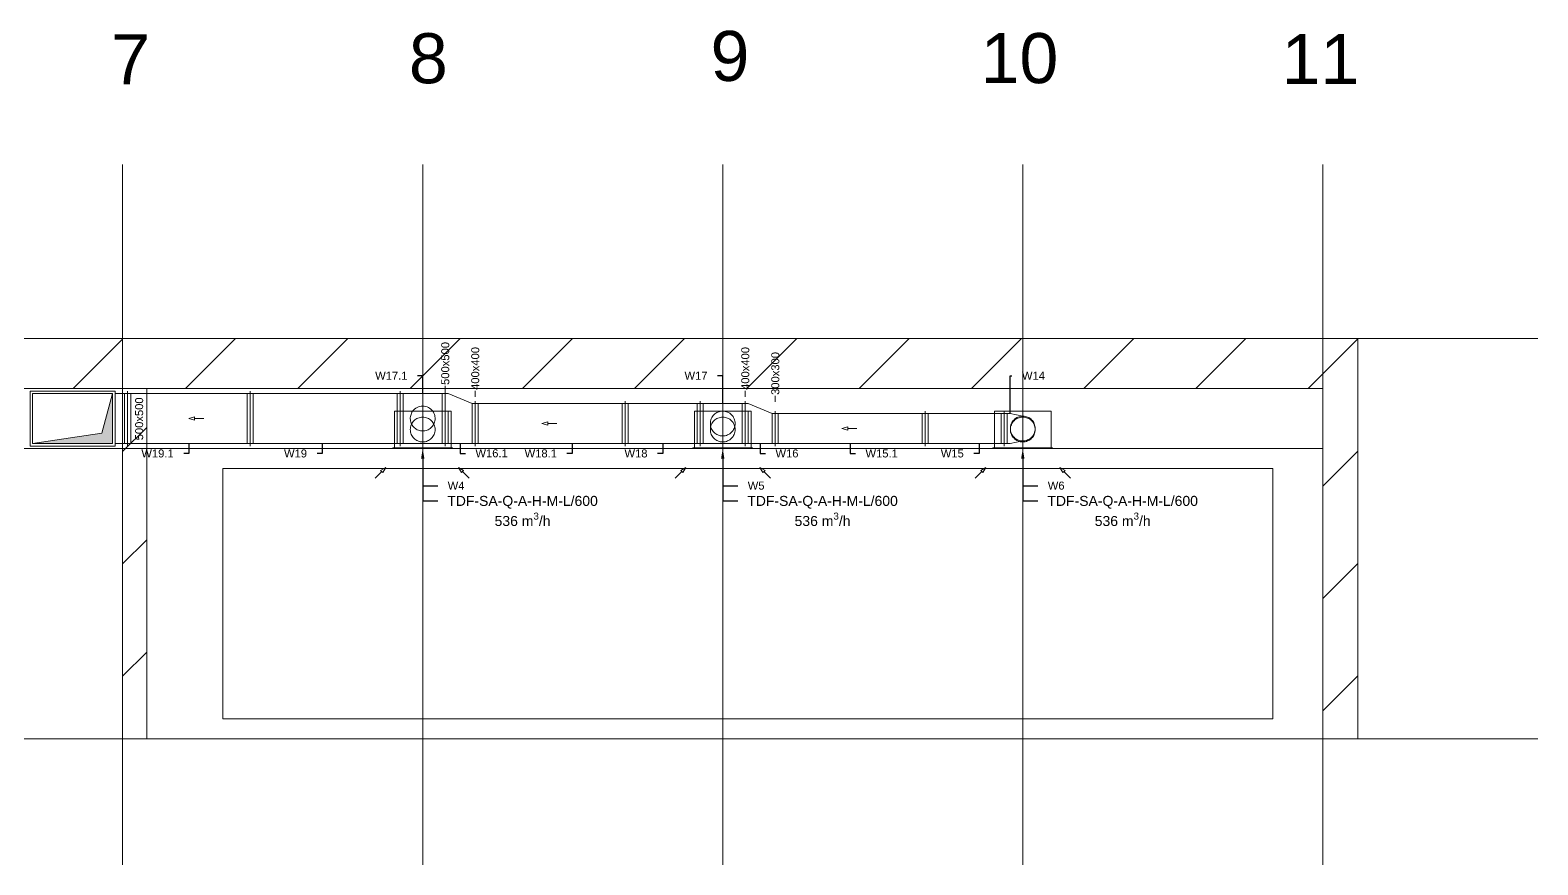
# Model space of a CAD drawing. Header units: millimetres. Extents: x 59762 to 60194, y -87842 to -87548.
# Drawn here: x 60082.45 to 60097.52, y -87712.58 to -87704.24 of the extents above; entities that cross this region are included whole.
import ezdxf
from ezdxf import colors
from ezdxf.entities.mleader import LeaderData, LeaderLine
from ezdxf.math import Vec2, Vec3

# ---------------------------------------------------------------- set-up
doc = ezdxf.new("R2010")
doc.units = ezdxf.units.MM
doc.linetypes.add('ACAD_ISO02W100', pattern=[15, 12, -3])
doc.linetypes.add('JIS_02_1.2', pattern=[2.5, 1.25, -1.25])
for name, color, linetype, lineweight in [('kanały', 7, 'Continuous', 20), ('nawi. strzałki', 150, 'Continuous', 20), ('opisy', 7, 'Continuous', 13), ('wymiary', 7, 'Continuous', 13), ('wyw opis', 30, 'Continuous', 20)]:
    doc.layers.add(name, color=color, linetype=linetype, lineweight=lineweight)
doc.layers.add('osie', color=7, linetype='JIS_02_1.2', lineweight=5, transparency=0.7)
doc.layers.add('podkład', color=7, linetype='Continuous', lineweight=13, transparency=0.7)
doc.styles.get("Standard").update_dxf_attribs({"font": 'arial.ttf', "height": 0.02})
doc.styles.add('styl1', font='arial.ttf', dxfattribs={"height": 0.08})

# ---------------------------------------------------------------- blocks, each defined once
blk = doc.blocks.new('_None')

msp = doc.modelspace()

# ---------------------------------------------------------------- hatches: boundary and pattern name
at = {"layer": 'kanały'}
h = msp.add_hatch(color=256, dxfattribs=at)
h.dxf.hatch_style = 1
h.paths.add_polyline_path([(60082.473111, -87708.372764), (60083.163905, -87708.268704), (60083.273111, -87707.872764), (60083.273111, -87708.372764)])
at = {"layer": 'podkład'}
h = msp.add_hatch(dxfattribs=at)
h.set_pattern_fill('ANSI31', color=256, scale=0.25)
h.set_pattern_definition([(45, (57057.4384, -93682.1552), (-0.56126601, 0.56126601), [])])
h.paths.add_polyline_path([(60065.373111, -87707.922764), (60065.373111, -87707.322764), (60065.023111, -87707.322764), (60065.023111, -87707.922764), (60065.023111, -87711.322764), (60065.373111, -87711.322764)])
h.paths.add_polyline_path([(60077.373111, -87707.922764), (60077.133111, -87707.922764), (60077.133111, -87711.322764), (60077.373111, -87711.322764)])
h.paths.add_polyline_path([(60083.613111, -87707.922764), (60083.373111, -87707.922764), (60083.373111, -87711.322764), (60083.613111, -87711.322764)])
h.paths.add_polyline_path([(60077.133111, -87707.322764), (60065.373111, -87707.322764), (60065.373111, -87707.822764), (60077.133111, -87707.822764)])
h.paths.add_polyline_path([(60077.373111, -87707.322764), (60077.133111, -87707.322764), (60077.133111, -87707.822764), (60077.373111, -87707.822764)])
h.paths.add_polyline_path([(60083.373111, -87707.322764), (60077.373111, -87707.322764), (60077.373111, -87707.822764), (60083.373111, -87707.822764)])
h.paths.add_polyline_path([(60095.373111, -87707.322764), (60083.613111, -87707.322764), (60083.613111, -87707.822764), (60095.373111, -87707.822764)])
h.paths.add_polyline_path([(60095.723111, -87707.922764), (60095.723111, -87707.322764), (60095.373111, -87707.322764), (60095.373111, -87707.922764), (60095.373111, -87711.322764), (60095.723111, -87711.322764)])

# ---------------------------------------------------------------- linework, layer by layer
at = {"layer": 'kanały'}
for p, q in [((60083.298111, -87707.847764), (60082.448111, -87707.847764)), ((60082.448111, -87707.847764), (60082.448111, -87708.397764)), ((60083.298111, -87708.397764), (60083.298111, -87707.847764)), ((60083.423111, -87707.847764), (60083.423111, -87708.397764)), ((60082.473111, -87707.872764), (60083.273111, -87707.872764)), ((60082.473111, -87708.372764), (60082.473111, -87707.872764)), ((60083.163905, -87708.268704), (60083.273111, -87707.872764)), ((60083.273111, -87707.872764), (60083.273111, -87708.372764)), ((60083.298111, -87707.872764), (60083.423111, -87707.872764)), ((60086.118111, -87708.050764), (60086.118111, -87707.872764)), ((60086.148111, -87708.050764), (60086.148111, -87707.872764)), ((60086.178111, -87708.050764), (60086.178111, -87707.872764)), ((60086.568111, -87708.050764), (60086.568111, -87707.872764)), ((60086.598111, -87708.050764), (60086.598111, -87707.872764)), ((60089.118111, -87708.050764), (60089.118111, -87707.972764)), ((60089.148111, -87708.050764), (60089.148111, -87707.972764)), ((60089.178111, -87708.050764), (60089.178111, -87707.972764)), ((60089.568111, -87708.050764), (60089.568111, -87707.972764)), ((60089.598111, -87708.050764), (60089.598111, -87707.972764)), ((60086.089611, -87708.050764), (60086.656611, -87708.050764)), ((60086.089611, -87708.050764), (60086.089611, -87708.414764)), ((60086.656611, -87708.050764), (60086.656611, -87708.414764)), ((60089.089611, -87708.050764), (60089.656611, -87708.050764)), ((60089.089611, -87708.050764), (60089.089611, -87708.414764)), ((60089.656611, -87708.050764), (60089.656611, -87708.414764)), ((60092.089611, -87708.050764), (60092.656611, -87708.050764)), ((60092.089611, -87708.050764), (60092.089611, -87708.414764)), ((60092.089611, -87708.072764), (60092.188111, -87708.072764)), ((60092.656611, -87708.050764), (60092.656611, -87708.414764)), ((60082.473111, -87708.372764), (60083.163905, -87708.268704)), ((60082.448111, -87708.397764), (60083.298111, -87708.397764)), ((60083.273111, -87708.372764), (60082.473111, -87708.372764)), ((60083.298111, -87708.372764), (60083.423111, -87708.372764)), ((60086.075111, -87708.422764), (60086.075111, -87708.414764)), ((60086.075111, -87708.414764), (60086.671111, -87708.414764)), ((60086.075111, -87708.422764), (60086.671111, -87708.422764)), ((60086.656611, -87708.372764), (60086.868111, -87708.372764)), ((60086.671111, -87708.414764), (60086.671111, -87708.422764)), ((60089.075111, -87708.422764), (60089.075111, -87708.414764)), ((60089.075111, -87708.414764), (60089.671111, -87708.414764)), ((60089.075111, -87708.422764), (60089.671111, -87708.422764)), ((60089.671111, -87708.414764), (60089.671111, -87708.422764)), ((60092.075111, -87708.422764), (60092.075111, -87708.414764)), ((60092.075111, -87708.414764), (60092.671111, -87708.414764)), ((60092.075111, -87708.422764), (60092.671111, -87708.422764)), ((60092.089611, -87708.372764), (60092.188111, -87708.372764)), ((60092.671111, -87708.414764), (60092.671111, -87708.422764))]:
    msp.add_line(p, q, dxfattribs=at)
at = {"layer": 'kanały', "ltscale": 20}
for p, q in [((60083.423111, -87707.872764), (60083.423111, -87707.847764)), ((60084.648111, -87707.872764), (60084.648111, -87707.847764)), ((60084.648111, -87707.872764), (60084.648111, -87707.847764)), ((60086.148111, -87707.872764), (60086.148111, -87707.847764)), ((60086.148111, -87707.872764), (60086.148111, -87707.847764)), ((60086.598111, -87707.872764), (60086.598111, -87707.847764)), ((60086.598111, -87707.847764), (60086.598111, -87707.872764)), ((60086.598111, -87707.847764), (60086.598111, -87707.872764)), ((60083.393111, -87707.872764), (60083.393111, -87708.372764)), ((60083.423111, -87708.372764), (60083.423111, -87707.872764)), ((60083.423111, -87707.872764), (60084.648111, -87707.872764)), ((60083.453111, -87707.872764), (60083.453111, -87708.372764)), ((60084.618111, -87707.872764), (60084.618111, -87708.372764)), ((60084.648111, -87707.872764), (60086.148111, -87707.872764)), ((60084.648111, -87707.872764), (60084.648111, -87708.372764)), ((60084.648111, -87707.872764), (60084.648111, -87708.372764)), ((60084.678111, -87707.872764), (60084.678111, -87708.372764)), ((60086.148111, -87707.872764), (60086.598111, -87707.872764)), ((60086.628111, -87707.872764), (60086.598111, -87707.872764)), ((60086.628111, -87707.872764), (60086.868111, -87707.972764)), ((60086.868111, -87708.372764), (60086.868111, -87707.972764)), ((60086.868111, -87707.972764), (60086.898111, -87707.972764)), ((60086.898111, -87707.947764), (60086.898111, -87707.972764)), ((60086.898111, -87707.972764), (60086.898111, -87707.947764)), ((60086.898111, -87708.372764), (60086.898111, -87707.972764)), ((60086.898111, -87707.972764), (60088.398111, -87707.972764)), ((60086.898111, -87707.972764), (60086.898111, -87708.372764)), ((60086.928111, -87707.972764), (60086.928111, -87708.372764)), ((60088.368111, -87707.972764), (60088.368111, -87708.372764)), ((60088.398111, -87707.972764), (60088.398111, -87707.947764)), ((60088.398111, -87707.972764), (60088.398111, -87707.947764)), ((60088.398111, -87707.972764), (60088.398111, -87708.372764)), ((60088.398111, -87707.972764), (60089.148111, -87707.972764)), ((60088.398111, -87707.972764), (60088.398111, -87708.372764)), ((60088.428111, -87707.972764), (60088.428111, -87708.372764)), ((60089.148111, -87707.972764), (60089.148111, -87707.947764)), ((60089.148111, -87707.972764), (60089.148111, -87707.947764)), ((60089.148111, -87707.972764), (60089.598111, -87707.972764)), ((60089.598111, -87707.947764), (60089.598111, -87707.972764)), ((60089.598111, -87707.947764), (60089.598111, -87707.972764)), ((60089.628111, -87707.972764), (60089.598111, -87707.972764)), ((60089.628111, -87707.972764), (60089.868111, -87708.072764)), ((60089.868111, -87708.372764), (60089.868111, -87708.072764)), ((60089.868111, -87708.072764), (60089.898111, -87708.072764)), ((60089.898111, -87708.072764), (60089.898111, -87708.047764)), ((60089.898111, -87708.072764), (60089.898111, -87708.047764)), ((60089.898111, -87708.072764), (60089.898111, -87708.372764)), ((60089.898111, -87708.072764), (60091.398111, -87708.072764)), ((60089.898111, -87708.072764), (60089.898111, -87708.372764)), ((60089.928111, -87708.072764), (60089.928111, -87708.372764)), ((60091.368111, -87708.072764), (60091.368111, -87708.372764)), ((60091.398111, -87708.072764), (60091.398111, -87708.047764)), ((60091.398111, -87708.072764), (60091.398111, -87708.047764)), ((60091.398111, -87708.072764), (60091.398111, -87708.372764)), ((60091.398111, -87708.072764), (60092.089611, -87708.072764)), ((60091.398111, -87708.072764), (60091.398111, -87708.372764)), ((60091.428111, -87708.072764), (60091.428111, -87708.372764)), ((60083.423111, -87708.372764), (60084.648111, -87708.372764)), ((60083.423111, -87708.397764), (60083.423111, -87708.372764)), ((60084.648111, -87708.372764), (60086.089611, -87708.372764)), ((60084.648111, -87708.397764), (60084.648111, -87708.372764)), ((60084.648111, -87708.397764), (60084.648111, -87708.372764)), ((60086.868111, -87708.372764), (60086.898111, -87708.372764)), ((60086.898111, -87708.372764), (60086.898111, -87708.397764)), ((60086.898111, -87708.372764), (60088.398111, -87708.372764)), ((60086.898111, -87708.397764), (60086.898111, -87708.372764)), ((60088.398111, -87708.397764), (60088.398111, -87708.372764)), ((60088.398111, -87708.372764), (60089.089611, -87708.372764)), ((60088.398111, -87708.397764), (60088.398111, -87708.372764)), ((60089.598111, -87708.372764), (60089.598111, -87708.397764)), ((60089.656611, -87708.372764), (60089.868111, -87708.372764)), ((60089.868111, -87708.372764), (60089.898111, -87708.372764)), ((60089.898111, -87708.397764), (60089.898111, -87708.372764)), ((60089.898111, -87708.372764), (60091.398111, -87708.372764)), ((60089.898111, -87708.397764), (60089.898111, -87708.372764)), ((60091.398111, -87708.397764), (60091.398111, -87708.372764)), ((60091.398111, -87708.372764), (60092.089611, -87708.372764)), ((60091.398111, -87708.397764), (60091.398111, -87708.372764))]:
    msp.add_line(p, q, dxfattribs=at)
at = {"layer": 'kanały', "linetype": 'ACAD_ISO02W100', "ltscale": 0.09}
for p, q in [((60086.118111, -87708.050764), (60086.118111, -87708.372764)), ((60086.148111, -87708.050764), (60086.148111, -87708.372764)), ((60086.148111, -87708.050764), (60086.148111, -87708.372764)), ((60086.178111, -87708.050764), (60086.178111, -87708.372764)), ((60086.568111, -87708.050764), (60086.568111, -87708.372764)), ((60086.598111, -87708.050764), (60086.598111, -87708.372764)), ((60086.598111, -87708.372764), (60086.598111, -87708.050764)), ((60086.598111, -87708.372764), (60086.598111, -87708.050764)), ((60086.628111, -87708.372764), (60086.628111, -87708.050764)), ((60089.118111, -87708.050764), (60089.118111, -87708.372764)), ((60089.148111, -87708.050764), (60089.148111, -87708.372764)), ((60089.148111, -87708.050764), (60089.148111, -87708.372764)), ((60089.178111, -87708.050764), (60089.178111, -87708.372764)), ((60089.568111, -87708.050764), (60089.568111, -87708.372764)), ((60089.598111, -87708.372764), (60089.598111, -87708.050764)), ((60089.598111, -87708.372764), (60089.598111, -87708.050764)), ((60089.628111, -87708.372764), (60089.628111, -87708.050764)), ((60092.158111, -87708.072764), (60092.158111, -87708.372764)), ((60092.188111, -87708.072764), (60092.188111, -87708.047764)), ((60092.188111, -87708.072764), (60092.188111, -87708.047764)), ((60092.188111, -87708.072764), (60092.188111, -87708.372764)), ((60092.188111, -87708.072764), (60092.188111, -87708.372764)), ((60092.188111, -87708.072764), (60092.248111, -87708.072764)), ((60092.218111, -87708.072764), (60092.218111, -87708.372764)), ((60092.248111, -87708.072764), (60092.373111, -87708.098764)), ((60086.089611, -87708.372764), (60086.148111, -87708.372764)), ((60086.148111, -87708.397764), (60086.148111, -87708.372764)), ((60086.148111, -87708.372764), (60086.598111, -87708.372764)), ((60086.148111, -87708.397764), (60086.148111, -87708.372764)), ((60086.598111, -87708.397764), (60086.598111, -87708.372764)), ((60086.598111, -87708.372764), (60086.598111, -87708.397764)), ((60086.598111, -87708.372764), (60086.598111, -87708.397764)), ((60086.656611, -87708.372764), (60086.598111, -87708.372764)), ((60089.089611, -87708.372764), (60089.148111, -87708.372764)), ((60089.148111, -87708.397764), (60089.148111, -87708.372764)), ((60089.148111, -87708.372764), (60089.598111, -87708.372764)), ((60089.148111, -87708.397764), (60089.148111, -87708.372764)), ((60089.598111, -87708.372764), (60089.598111, -87708.397764)), ((60089.656611, -87708.372764), (60089.598111, -87708.372764)), ((60092.188111, -87708.397764), (60092.188111, -87708.372764)), ((60092.188111, -87708.397764), (60092.188111, -87708.372764)), ((60092.188111, -87708.372764), (60092.248111, -87708.372764)), ((60092.248111, -87708.372764), (60092.373111, -87708.346764))]:
    msp.add_line(p, q, dxfattribs=at)
for centre in [(60086.373111, -87708.232764), (60089.373111, -87708.172764), (60089.373111, -87708.232764), (60092.373111, -87708.222764), (60092.373111, -87708.232764)]:
    msp.add_circle(centre, 0.124, dxfattribs=at)
at = {"layer": 'kanały'}
msp.add_arc((60086.373111, -87708.122764), 0.124, 35.4959326, 144.5040674, dxfattribs=at)
at = {"layer": 'kanały', "linetype": 'ACAD_ISO02W100', "ltscale": 0.09}
msp.add_arc((60086.373111, -87708.122764), 0.124, 144.5040674, 35.4959326, dxfattribs=at)
at = {"layer": 'nawi. strzałki', "color": 7, "ltscale": 20}
for p, q in [((60084.033707, -87708.122764), (60084.091662, -87708.107235)), ((60084.033707, -87708.122764), (60084.091662, -87708.138293)), ((60084.091662, -87708.138293), (60084.091662, -87708.107235)), ((60084.183707, -87708.122764), (60084.091662, -87708.122764)), ((60087.565155, -87708.172764), (60087.623111, -87708.157235)), ((60087.623111, -87708.188293), (60087.623111, -87708.157235)), ((60087.565155, -87708.172764), (60087.623111, -87708.188293)), ((60087.715155, -87708.172764), (60087.623111, -87708.172764)), ((60090.565155, -87708.222764), (60090.623111, -87708.207235)), ((60090.565155, -87708.222764), (60090.623111, -87708.238293)), ((60090.623111, -87708.238293), (60090.623111, -87708.207235)), ((60090.715155, -87708.222764), (60090.623111, -87708.222764)), ((60085.898334, -87708.717759), (60085.963419, -87708.652673)), ((60086.0044, -87708.611693), (60085.952438, -87708.641693)), ((60085.9744, -87708.663654), (60085.952438, -87708.641693)), ((60086.0044, -87708.611693), (60085.9744, -87708.663654)), ((60086.73042, -87708.611693), (60086.76042, -87708.663654)), ((60086.73042, -87708.611693), (60086.782381, -87708.641693)), ((60086.782381, -87708.641693), (60086.76042, -87708.663654)), ((60086.836486, -87708.717759), (60086.771401, -87708.652673)), ((60088.898334, -87708.717759), (60088.963419, -87708.652673)), ((60089.0044, -87708.611693), (60088.952438, -87708.641693)), ((60088.9744, -87708.663654), (60088.952438, -87708.641693)), ((60089.0044, -87708.611693), (60088.9744, -87708.663654)), ((60089.743821, -87708.611693), (60089.773821, -87708.663654)), ((60089.743821, -87708.611693), (60089.795783, -87708.641693)), ((60089.795783, -87708.641693), (60089.773821, -87708.663654)), ((60089.849887, -87708.717759), (60089.784802, -87708.652673)), ((60091.898334, -87708.717759), (60091.963419, -87708.652673)), ((60092.0044, -87708.611693), (60091.952438, -87708.641693)), ((60091.9744, -87708.663654), (60091.952438, -87708.641693)), ((60092.0044, -87708.611693), (60091.9744, -87708.663654)), ((60092.743821, -87708.611693), (60092.773821, -87708.663654)), ((60092.743821, -87708.611693), (60092.795783, -87708.641693)), ((60092.795783, -87708.641693), (60092.773821, -87708.663654)), ((60092.849887, -87708.717759), (60092.784802, -87708.652673))]:
    msp.add_line(p, q, dxfattribs=at)
at = {"layer": 'osie', "linetype": 'Continuous'}
for p, q in [((60083.373111, -87712.582764), (60083.373111, -87705.582764)), ((60086.373111, -87712.582764), (60086.373111, -87705.582764)), ((60089.373111, -87712.582764), (60089.373111, -87705.582764)), ((60092.373111, -87712.582764), (60092.373111, -87705.582764)), ((60095.373111, -87712.582764), (60095.373111, -87705.582764)), ((60062.523111, -87707.322764), (60097.523111, -87707.322764)), ((60062.523111, -87711.322764), (60097.523111, -87711.322764))]:
    msp.add_line(p, q, dxfattribs=at)
at = {"layer": 'podkład'}
for p, q in [((60065.373111, -87707.322764), (60095.373111, -87707.322764)), ((60095.373111, -87707.322764), (60095.723111, -87707.322764)), ((60095.723111, -87707.922764), (60095.723111, -87707.322764)), ((60065.373111, -87707.822764), (60095.373111, -87707.822764)), ((60083.373111, -87707.922764), (60083.373111, -87707.822764)), ((60083.613111, -87707.922764), (60083.613111, -87707.822764)), ((60095.373111, -87707.922764), (60095.373111, -87707.822764)), ((60083.373111, -87711.322764), (60083.373111, -87707.922764)), ((60083.613111, -87711.322764), (60083.613111, -87707.922764)), ((60095.373111, -87711.322764), (60095.373111, -87707.922764)), ((60095.723111, -87711.322764), (60095.723111, -87707.922764)), ((60065.373111, -87708.422764), (60095.373111, -87708.422764)), ((60065.373111, -87711.322764), (60095.373111, -87711.322764)), ((60095.373111, -87711.322764), (60095.723111, -87711.322764))]:
    msp.add_line(p, q, dxfattribs=at)
msp.add_lwpolyline([(60094.873111, -87708.622764), (60084.373111, -87708.622764), (60084.373111, -87711.122764), (60094.873111, -87711.122764)], close=True, dxfattribs=at)
at = {"layer": 'wymiary', "color": 7}
for p, q in [((60086.598111, -87707.796737), (60086.598111, -87707.857092)), ((60086.898111, -87707.846737), (60086.898111, -87707.907092)), ((60089.598111, -87707.846737), (60089.598111, -87707.907092)), ((60089.898111, -87707.896737), (60089.898111, -87707.957092))]:
    msp.add_line(p, q, dxfattribs=at)

# ---------------------------------------------------------------- texts
at = {"layer": 'opisy', "char_height": 0.5, "attachment_point": 1}
for s, insert in [('7 ', (60083.258849, -87704.282411)), ('8 ', (60086.23526, -87704.272403)), ('9 ', (60089.251095, -87704.24941)), ('10 ', (60091.951548, -87704.271355)), ('11 ', (60094.960572, -87704.281479))]:
    msp.add_mtext_dynamic_manual_height_columns(s, width=0.9375, gutter_width=4.6875, heights=[0], dxfattribs=dict(at, insert=insert))
at = {"layer": 'wymiary', "color": 7, "ltscale": 20, "char_height": 0.08, "attachment_point": 1, "rotation": 90, "style": 'styl1'}
for s, insert in [('500x500', (60086.558398, -87707.786911)), ('400x400', (60086.858398, -87707.836911)), ('400x400', (60089.558398, -87707.836911)), ('300x300', (60089.858398, -87707.886911))]:
    msp.add_mtext_dynamic_manual_height_columns(s, width=0.44264358, gutter_width=1, heights=[0], dxfattribs=dict(at, insert=insert))
at = {"layer": 'wymiary', "ltscale": 20, "insert": (60083.497818, -87708.340539), "char_height": 0.08, "attachment_point": 1, "rotation": 90, "style": 'styl1'}
msp.add_mtext_dynamic_manual_height_columns('500x500', width=0.44264358, gutter_width=1, heights=[0], dxfattribs=at)

# ---------------------------------------------------------------- leaders
at = {"layer": 'wymiary'}
ml = msp.add_multileader_mtext('Standard', dxfattribs=at)
ml.set_content('W17.1', color=256, style='styl1')
ml.set_leader_properties()
ml.set_arrow_properties(name='NONE')
ml.build(insert=Vec2(0, 0))
ml.multileader.update_dxf_attribs({"dogleg_length": 0.15, "arrow_head_size": 0.1})
ctx = ml.context
ctx.base_point, ctx.char_height, ctx.arrow_head_size, ctx.landing_gap_size, ctx.plane_origin = Vec3(60085.819584, -87707.695067), 0.08, 0.1, 0.1, Vec3(60086.602533, -87708.995529)
ctx.text_align_type = 2
notes = []
notes.append((ctx, [(1, (1, 1, 0), (60086.373111, -87707.695067), (-1, 0), 0.052408, [(0, [(60086.373111, -87707.872764)], 0, [])])]))
ctx.mtext.insert, ctx.mtext.width, ctx.mtext.alignment, ctx.mtext.flow_direction = Vec3(60086.220702, -87707.655067), 0.51353508, 3, 5
ml = msp.add_multileader_mtext('Standard', dxfattribs=at)
ml.set_content('W17', color=256, style='styl1')
ml.set_leader_properties()
ml.set_arrow_properties(name='NONE')
ml.build(insert=Vec2(0, 0))
ml.multileader.update_dxf_attribs({"dogleg_length": 0.15, "arrow_head_size": 0.1})
ctx = ml.context
ctx.base_point, ctx.char_height, ctx.arrow_head_size, ctx.landing_gap_size, ctx.plane_origin = Vec3(60088.897346, -87707.695067), 0.08, 0.1, 0.1, Vec3(60089.602533, -87708.945529)
ctx.text_align_type = 2
notes.append((ctx, [(1, (1, 1, 0), (60089.373111, -87707.695067), (-1, 0), 0.052408, [(0, [(60089.373111, -87707.972764)], 0, [])])]))
ctx.mtext.insert, ctx.mtext.width, ctx.mtext.alignment, ctx.mtext.flow_direction = Vec3(60089.220702, -87707.655067), 0.51353508, 3, 5
ml = msp.add_multileader_mtext('Standard', dxfattribs=at)
ml.set_content('W14', color=256, style='styl1')
ml.set_leader_properties()
ml.set_arrow_properties(name='NONE')
ml.build(insert=Vec2(0, 0))
ml.multileader.update_dxf_attribs({"dogleg_length": 0.15, "arrow_head_size": 0.1})
ctx = ml.context
ctx.base_point, ctx.char_height, ctx.arrow_head_size, ctx.landing_gap_size, ctx.plane_origin = Vec3(60092.265017, -87707.695067), 0.08, 0.1, 0.1, Vec3(60092.352533, -87708.645529)
notes.append((ctx, [(0, (1, 1, 0), (60092.248111, -87707.695067), (1, 0), 0.016907, [(0, [(60092.248111, -87708.072764)], 0, [])])]))
ctx.mtext.insert, ctx.mtext.width, ctx.mtext.flow_direction = Vec3(60092.365017, -87707.655067), 0.51353508, 5
ml = msp.add_multileader_mtext('Standard', dxfattribs=at)
ml.set_content('W19.1', color=256, style='styl1')
ml.set_leader_properties()
ml.set_arrow_properties(name='NONE')
ml.build(insert=Vec2(0, 0))
ml.multileader.update_dxf_attribs({"dogleg_length": 0.15, "arrow_head_size": 0.1})
ctx = ml.context
ctx.base_point, ctx.char_height, ctx.arrow_head_size, ctx.landing_gap_size, ctx.plane_origin = Vec3(60083.482084, -87708.472291), 0.08, 0.1, 0.1, Vec3(60084.140033, -87708.945529)
ctx.text_align_type = 2
notes.append((ctx, [(1, (1, 1, 0), (60084.035611, -87708.472291), (-1, 0), 0.052408, [(0, [(60084.035611, -87708.372764)], 0, [])])]))
ctx.mtext.insert, ctx.mtext.width, ctx.mtext.alignment, ctx.mtext.flow_direction = Vec3(60083.883202, -87708.431608), 0.33810374, 3, 5
ml = msp.add_multileader_mtext('Standard', dxfattribs=at)
ml.set_content('W19', color=256, style='styl1')
ml.set_leader_properties()
ml.set_arrow_properties(name='NONE')
ml.build(insert=Vec2(0, 0))
ml.multileader.update_dxf_attribs({"dogleg_length": 0.15, "arrow_head_size": 0.1})
ctx = ml.context
ctx.base_point, ctx.char_height, ctx.arrow_head_size, ctx.landing_gap_size, ctx.plane_origin = Vec3(60084.892933, -87708.472291), 0.08, 0.1, 0.1, Vec3(60085.473283, -87708.945529)
ctx.text_align_type = 2
notes.append((ctx, [(1, (1, 1, 0), (60085.368861, -87708.472291), (-1, 0), 0.052408, [(0, [(60085.368861, -87708.372764)], 0, [])])]))
ctx.mtext.insert, ctx.mtext.width, ctx.mtext.alignment, ctx.mtext.flow_direction = Vec3(60085.216452, -87708.431608), 0.51353508, 3, 5
ml = msp.add_multileader_mtext('Standard', dxfattribs=at)
ml.set_content('W4', color=256, style='styl1')
ml.set_leader_properties()
ml.build(insert=Vec2(0, 0))
ml.multileader.update_dxf_attribs({"dogleg_length": 0.15, "arrow_head_size": 0.1})
ctx = ml.context
ctx.base_point, ctx.char_height, ctx.arrow_head_size, ctx.landing_gap_size, ctx.plane_origin = Vec3(60086.523111, -87708.793824), 0.08, 0.1, 0.1, Vec3(60086.761033, -87708.805529)
notes.append((ctx, [(0, (1, 1, 0), (60086.373111, -87708.793824), (1, 0), 0.15, [(0, [(60086.373111, -87708.422764)], 0, [])])]))
ctx.mtext.insert, ctx.mtext.width, ctx.mtext.flow_direction = Vec3(60086.623111, -87708.753824), 0.51353508, 5
ml = msp.add_multileader_mtext('Standard', dxfattribs=at)
ml.set_content('W16.1', color=256, style='styl1')
ml.set_leader_properties()
ml.set_arrow_properties(name='NONE')
ml.build(insert=Vec2(0, 0))
ml.multileader.update_dxf_attribs({"dogleg_length": 0.15, "arrow_head_size": 0.1})
ctx = ml.context
ctx.base_point, ctx.char_height, ctx.arrow_head_size, ctx.landing_gap_size, ctx.plane_origin = Vec3(60086.800519, -87708.47069), 0.08, 0.1, 0.1, Vec3(60086.852533, -87708.970529)
notes.append((ctx, [(0, (1, 1, 0), (60086.748111, -87708.47069), (1, 0), 0.052408, [(0, [(60086.748111, -87708.372764)], 0, [])])]))
ctx.mtext.insert, ctx.mtext.width, ctx.mtext.flow_direction = Vec3(60086.900519, -87708.430007), 0.51353508, 5
ml = msp.add_multileader_mtext('Standard', dxfattribs=at)
ml.set_content('W18.1', color=256, style='styl1')
ml.set_leader_properties()
ml.set_arrow_properties(name='NONE')
ml.build(insert=Vec2(0, 0))
ml.multileader.update_dxf_attribs({"dogleg_length": 0.15, "arrow_head_size": 0.1})
ctx = ml.context
ctx.base_point, ctx.char_height, ctx.arrow_head_size, ctx.landing_gap_size, ctx.plane_origin = Vec3(60087.314077, -87708.472291), 0.08, 0.1, 0.1, Vec3(60087.972026, -87708.945529)
ctx.text_align_type = 2
notes.append((ctx, [(1, (1, 1, 0), (60087.867604, -87708.472291), (-1, 0), 0.052408, [(0, [(60087.867604, -87708.372764)], 0, [])])]))
ctx.mtext.insert, ctx.mtext.width, ctx.mtext.alignment, ctx.mtext.flow_direction = Vec3(60087.715195, -87708.431608), 0.51353508, 3, 5
ml = msp.add_multileader_mtext('Standard', dxfattribs=at)
ml.set_content('W18', color=256, style='styl1')
ml.set_leader_properties()
ml.set_arrow_properties(name='NONE')
ml.build(insert=Vec2(0, 0))
ml.multileader.update_dxf_attribs({"dogleg_length": 0.15, "arrow_head_size": 0.1})
ctx = ml.context
ctx.base_point, ctx.char_height, ctx.arrow_head_size, ctx.landing_gap_size, ctx.plane_origin = Vec3(60088.297183, -87708.472291), 0.08, 0.1, 0.1, Vec3(60088.877533, -87708.945529)
ctx.text_align_type = 2
notes.append((ctx, [(1, (1, 1, 0), (60088.773111, -87708.472291), (-1, 0), 0.052408, [(0, [(60088.773111, -87708.372764)], 0, [])])]))
ctx.mtext.insert, ctx.mtext.width, ctx.mtext.alignment, ctx.mtext.flow_direction = Vec3(60088.620702, -87708.431608), 0.51353508, 3, 5
ml = msp.add_multileader_mtext('Standard', dxfattribs=at)
ml.set_content('W5', color=256, style='styl1')
ml.set_leader_properties()
ml.build(insert=Vec2(0, 0))
ml.multileader.update_dxf_attribs({"dogleg_length": 0.15, "arrow_head_size": 0.1})
ctx = ml.context
ctx.base_point, ctx.char_height, ctx.arrow_head_size, ctx.landing_gap_size, ctx.plane_origin = Vec3(60089.523111, -87708.793824), 0.08, 0.1, 0.1, Vec3(60089.477533, -87709.045529)
notes.append((ctx, [(0, (1, 1, 0), (60089.373111, -87708.793824), (1, 0), 0.15, [(0, [(60089.373111, -87708.422764)], 0, [])])]))
ctx.mtext.insert, ctx.mtext.width, ctx.mtext.flow_direction = Vec3(60089.623111, -87708.753142), 0.51353508, 5
ml = msp.add_multileader_mtext('Standard', dxfattribs=at)
ml.set_content('W16', color=256, style='styl1')
ml.set_leader_properties()
ml.set_arrow_properties(name='NONE')
ml.build(insert=Vec2(0, 0))
ml.multileader.update_dxf_attribs({"dogleg_length": 0.15, "arrow_head_size": 0.1})
ctx = ml.context
ctx.base_point, ctx.char_height, ctx.arrow_head_size, ctx.landing_gap_size, ctx.plane_origin = Vec3(60089.800519, -87708.472291), 0.08, 0.1, 0.1, Vec3(60089.852533, -87708.945529)
notes.append((ctx, [(0, (1, 1, 0), (60089.748111, -87708.472291), (1, 0), 0.052408, [(0, [(60089.748111, -87708.372764)], 0, [])])]))
ctx.mtext.insert, ctx.mtext.width, ctx.mtext.flow_direction = Vec3(60089.900519, -87708.431608), 0.51353508, 5
ml = msp.add_multileader_mtext('Standard', dxfattribs=at)
ml.set_content('W15.1', color=256, style='styl1')
ml.set_leader_properties()
ml.set_arrow_properties(name='NONE')
ml.build(insert=Vec2(0, 0))
ml.multileader.update_dxf_attribs({"dogleg_length": 0.15, "arrow_head_size": 0.1})
ctx = ml.context
ctx.base_point, ctx.char_height, ctx.arrow_head_size, ctx.landing_gap_size, ctx.plane_origin = Vec3(60090.700519, -87708.472291), 0.08, 0.1, 0.1, Vec3(60090.752533, -87708.645529)
notes.append((ctx, [(0, (1, 1, 0), (60090.648111, -87708.472291), (1, 0), 0.052408, [(0, [(60090.648111, -87708.372764)], 0, [])])]))
ctx.mtext.insert, ctx.mtext.width, ctx.mtext.flow_direction = Vec3(60090.800519, -87708.431608), 0.51353508, 5
ml = msp.add_multileader_mtext('Standard', dxfattribs=at)
ml.set_content('W15', color=256, style='styl1')
ml.set_leader_properties()
ml.set_arrow_properties(name='NONE')
ml.build(insert=Vec2(0, 0))
ml.multileader.update_dxf_attribs({"dogleg_length": 0.15, "arrow_head_size": 0.1})
ctx = ml.context
ctx.base_point, ctx.char_height, ctx.arrow_head_size, ctx.landing_gap_size, ctx.plane_origin = Vec3(60091.459246, -87708.472291), 0.08, 0.1, 0.1, Vec3(60092.040033, -87708.645529)
ctx.text_align_type = 2
notes.append((ctx, [(1, (1, 1, 0), (60091.935611, -87708.472291), (-1, 0), 0.052408, [(0, [(60091.935611, -87708.372764)], 0, [])])]))
ctx.mtext.insert, ctx.mtext.width, ctx.mtext.alignment, ctx.mtext.flow_direction = Vec3(60091.783202, -87708.431608), 0.51353508, 3, 5
ml = msp.add_multileader_mtext('Standard', dxfattribs=at)
ml.set_content('W6', color=256, style='styl1')
ml.set_leader_properties()
ml.build(insert=Vec2(0, 0))
ml.multileader.update_dxf_attribs({"dogleg_length": 0.15, "arrow_head_size": 0.1})
ctx = ml.context
ctx.base_point, ctx.char_height, ctx.arrow_head_size, ctx.landing_gap_size, ctx.plane_origin = Vec3(60092.523111, -87708.793824), 0.08, 0.1, 0.1, Vec3(60092.477533, -87708.995529)
notes.append((ctx, [(0, (1, 1, 0), (60092.373111, -87708.793824), (1, 0), 0.15, [(0, [(60092.373111, -87708.422764)], 0, [])])]))
ctx.mtext.insert, ctx.mtext.width, ctx.mtext.flow_direction = Vec3(60092.623111, -87708.753142), 0.51353508, 5
at = {"layer": 'wyw opis', "color": 7, "ltscale": 20}
ml = msp.add_multileader_mtext('Standard', dxfattribs=at)
ml.set_content('\\A1;TDF-SA-Q-A-H-M-L/600\\P536 m{\\H0.7x;\\S3^ ;}/h', color=7, style='styl1')
ml.set_leader_properties()
ml.build(insert=Vec2(0, 0))
ml.multileader.update_dxf_attribs({"dogleg_length": 0.3, "arrow_head_size": 0.1})
ctx = ml.context
ctx.base_point, ctx.char_height, ctx.arrow_head_size, ctx.landing_gap_size, ctx.plane_origin = Vec3(60086.523562, -87708.946954), 0.1, 0.1, 0.1, Vec3(60086.603964, -87708.787405)
ctx.text_align_type = 1
notes.append((ctx, [(0, (1, 1, 0), (60086.373562, -87708.946954), (1, 0), 0.15, [(0, [(60086.373111, -87708.422764)], 0, [])])]))
ctx.mtext.insert, ctx.mtext.alignment, ctx.mtext.flow_direction = Vec3(60087.371447, -87708.896067), 2, 5
ml = msp.add_multileader_mtext('Standard', dxfattribs=at)
ml.set_content('\\A1;TDF-SA-Q-A-H-M-L/600\\P536 m{\\H0.7x;\\S3^ ;}/h', color=7, style='styl1')
ml.set_leader_properties()
ml.build(insert=Vec2(0, 0))
ml.multileader.update_dxf_attribs({"dogleg_length": 0.3, "arrow_head_size": 0.1})
ctx = ml.context
ctx.base_point, ctx.char_height, ctx.arrow_head_size, ctx.landing_gap_size, ctx.plane_origin = Vec3(60089.523111, -87708.946954), 0.1, 0.1, 0.1, Vec3(60089.603964, -87708.787405)
ctx.text_align_type = 1
notes.append((ctx, [(0, (1, 1, 0), (60089.373111, -87708.946954), (1, 0), 0.15, [(0, [(60089.373111, -87708.422764)], 0, [])])]))
ctx.mtext.insert, ctx.mtext.alignment, ctx.mtext.flow_direction = Vec3(60090.370996, -87708.896067), 2, 5
ml = msp.add_multileader_mtext('Standard', dxfattribs=at)
ml.set_content('\\A1;TDF-SA-Q-A-H-M-L/600\\P536 m{\\H0.7x;\\S3^ ;}/h', color=7, style='styl1')
ml.set_leader_properties()
ml.build(insert=Vec2(0, 0))
ml.multileader.update_dxf_attribs({"dogleg_length": 0.3, "arrow_head_size": 0.1})
ctx = ml.context
ctx.base_point, ctx.char_height, ctx.arrow_head_size, ctx.landing_gap_size, ctx.plane_origin = Vec3(60092.524111, -87708.946954), 0.1, 0.1, 0.1, Vec3(60092.603964, -87708.787405)
ctx.text_align_type = 1
notes.append((ctx, [(0, (1, 1, 0), (60092.374111, -87708.946954), (1, 0), 0.15, [(0, [(60092.373111, -87708.422764)], 0, [])])]))
ctx.mtext.insert, ctx.mtext.alignment, ctx.mtext.flow_direction = Vec3(60093.371996, -87708.896067), 2, 5
for ctx, leaders in notes:
    for number, flags, end, landing, length, lines in leaders:
        leader = LeaderData()
        leader.index, (leader.has_last_leader_line, leader.has_dogleg_vector, leader.attachment_direction) = number, flags
        leader.last_leader_point, leader.dogleg_vector, leader.dogleg_length = Vec3(end), Vec3(landing), length
        for number, points, colour, breaks in lines:
            line = LeaderLine()
            line.index, line.vertices, line.color, line.breaks = number, Vec3.list(points), colors.encode_raw_color(colour), breaks
            leader.lines.append(line)
        ctx.leaders.append(leader)

doc.saveas('drawing.dxf')
